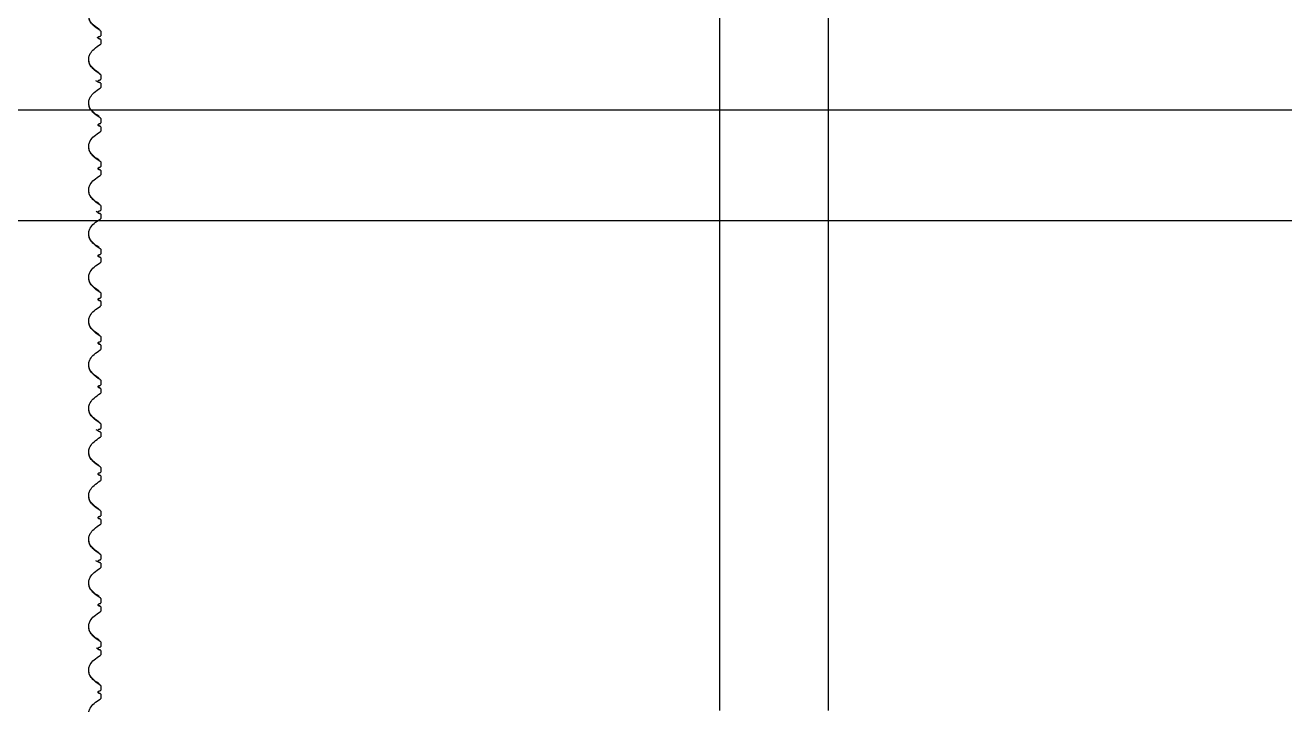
# Model space of a CAD drawing. Header units: millimetres. Extents: x 15 to 1184, y 5 to 1288.
# Drawn here: x 373 to 449.9, y 1185.3 to 1226.8 of the extents above; entities that cross this region are included whole.
import ezdxf

# ---------------------------------------------------------------- set-up
doc = ezdxf.new("R2010")
doc.units = ezdxf.units.MM

msp = doc.modelspace()

# ---------------------------------------------------------------- linework, layer by layer
at = {"color": 7, "linetype": 'Continuous', "lineweight": 25}
for p, q in [((415.375, 1264.097), (415.375, 1184.943)), ((422.042, 1184.943), (422.042, 1264.097)), ((377.588, 1226.469), (377.559, 1226.491)), ((377.588, 1226.469), (377.588, 1226.187)), ((377.358, 1226.106), (377.487, 1226.011)), ((377.414, 1226.058), (377.512, 1225.986)), ((377.511, 1226.146), (377.519, 1226.146)), ((377.52, 1225.986), (377.512, 1225.986)), ((377.588, 1225.947), (377.553, 1225.973)), ((377.588, 1225.947), (377.588, 1225.678)), ((377.26, 1223.445), (377.52, 1223.32)), ((377.398, 1223.374), (377.512, 1223.32)), ((377.511, 1223.479), (377.519, 1223.479)), ((377.52, 1223.32), (377.512, 1223.32)), ((377.588, 1223.281), (377.535, 1223.306)), ((377.588, 1223.802), (377.542, 1223.825)), ((377.588, 1223.802), (377.588, 1223.521)), ((377.588, 1223.281), (377.588, 1223.012)), ((377.588, 1221.136), (377.556, 1221.158)), ((377.588, 1221.136), (377.588, 1220.854)), ((377.537, 1220.65), (377.44, 1220.715)), ((377.588, 1220.614), (377.588, 1220.345)), ((377.534, 1218.015), (377.434, 1218.049)), ((377.467, 1218.054), (377.5, 1218.011)), ((377.588, 1217.947), (377.568, 1217.972)), ((377.588, 1218.469), (377.572, 1218.491)), ((377.588, 1218.469), (377.588, 1218.187)), ((377.588, 1217.947), (377.588, 1217.678)), ((377.588, 1215.802), (377.555, 1215.825)), ((377.588, 1215.802), (377.588, 1215.521)), ((377.312, 1215.455), (377.483, 1215.344)), ((377.41, 1215.386), (377.512, 1215.32)), ((377.588, 1215.281), (377.549, 1215.306)), ((377.588, 1215.281), (377.588, 1215.012)), ((377.405, 1212.753), (377.492, 1212.677)), ((377.588, 1212.614), (377.559, 1212.639)), ((377.588, 1213.136), (377.563, 1213.158)), ((377.588, 1213.136), (377.588, 1212.854)), ((377.588, 1212.614), (377.588, 1212.345)), ((377.588, 1210.469), (377.588, 1210.187)), ((377.424, 1210.055), (377.516, 1210.004)), ((377.588, 1209.947), (377.588, 1209.678)), ((377.588, 1207.802), (377.568, 1207.824)), ((377.588, 1207.802), (377.588, 1207.521)), ((377.44, 1207.403), (377.496, 1207.344)), ((377.454, 1207.38), (377.512, 1207.32)), ((377.507, 1207.364), (377.465, 1207.377)), ((377.588, 1207.281), (377.564, 1207.306)), ((377.588, 1207.281), (377.588, 1207.012)), ((377.469, 1204.719), (377.501, 1204.677)), ((377.511, 1204.813), (377.519, 1204.813)), ((377.588, 1205.136), (377.572, 1205.158)), ((377.588, 1205.136), (377.588, 1204.854)), ((377.536, 1204.68), (377.432, 1204.711)), ((377.52, 1204.653), (377.512, 1204.653)), ((377.588, 1204.614), (377.569, 1204.639)), ((377.588, 1204.614), (377.588, 1204.345)), ((377.588, 1202.469), (377.55, 1202.491)), ((377.588, 1202.469), (377.588, 1202.187)), ((377.278, 1202.129), (377.479, 1202.01)), ((377.511, 1202.146), (377.519, 1202.146)), ((377.588, 1201.947), (377.545, 1201.973)), ((377.588, 1201.947), (377.588, 1201.678)), ((377.406, 1199.419), (377.492, 1199.344)), ((377.588, 1199.802), (377.563, 1199.825)), ((377.588, 1199.802), (377.588, 1199.521)), ((377.588, 1199.281), (377.559, 1199.306)), ((377.588, 1199.281), (377.588, 1199.012)), ((377.588, 1197.136), (377.564, 1197.158)), ((377.588, 1197.136), (377.588, 1196.854)), ((377.407, 1196.752), (377.492, 1196.677)), ((377.588, 1196.614), (377.559, 1196.639)), ((377.588, 1196.614), (377.588, 1196.345)), ((377.269, 1194.12), (377.52, 1193.987)), ((377.588, 1193.947), (377.54, 1193.973)), ((377.588, 1194.469), (377.546, 1194.491)), ((377.588, 1194.469), (377.588, 1194.187)), ((377.588, 1193.947), (377.588, 1193.678)), ((377.588, 1191.802), (377.572, 1191.824)), ((377.588, 1191.802), (377.588, 1191.521)), ((377.538, 1191.345), (377.435, 1191.381)), ((377.477, 1191.376), (377.501, 1191.344)), ((377.588, 1191.281), (377.569, 1191.306)), ((377.588, 1191.281), (377.588, 1191.012)), ((377.32, 1188.786), (377.484, 1188.677)), ((377.411, 1188.72), (377.512, 1188.653)), ((377.588, 1188.614), (377.55, 1188.639)), ((377.588, 1189.136), (377.555, 1189.158)), ((377.588, 1189.136), (377.588, 1188.854)), ((377.588, 1188.614), (377.588, 1188.345)), ((377.588, 1186.469), (377.539, 1186.492)), ((377.588, 1186.469), (377.588, 1186.187)), ((377.407, 1186.085), (377.492, 1186.011)), ((377.473, 1186.046), (377.428, 1186.06)), ((377.511, 1186.146), (377.519, 1186.146)), ((377.52, 1185.986), (377.512, 1185.986)), ((377.588, 1185.947), (377.559, 1185.972)), ((377.588, 1185.947), (377.588, 1185.678))]:
    msp.add_line(p, q, dxfattribs=at)
at = {"color": 8, "linetype": 'Continuous', "lineweight": 25}
for p, q in [((377.529, 1226.522), (377.558, 1226.501)), ((377.487, 1226.011), (377.52, 1225.986)), ((377.513, 1223.856), (377.558, 1223.834)), ((377.527, 1221.189), (377.558, 1221.167)), ((377.5, 1218.011), (377.52, 1217.987)), ((377.542, 1218.522), (377.558, 1218.501)), ((377.525, 1215.856), (377.558, 1215.834)), ((377.483, 1215.344), (377.52, 1215.32)), ((377.533, 1213.189), (377.558, 1213.167)), ((377.492, 1212.677), (377.52, 1212.653)), ((377.516, 1210.004), (377.52, 1209.987)), ((377.538, 1207.856), (377.558, 1207.834)), ((377.496, 1207.344), (377.52, 1207.32)), ((377.542, 1205.189), (377.558, 1205.167)), ((377.501, 1204.677), (377.52, 1204.653)), ((377.521, 1202.522), (377.558, 1202.501)), ((377.479, 1202.01), (377.52, 1201.987)), ((377.492, 1199.344), (377.52, 1199.32)), ((377.533, 1199.856), (377.558, 1199.834)), ((377.534, 1197.189), (377.558, 1197.167)), ((377.492, 1196.677), (377.52, 1196.653)), ((377.517, 1194.522), (377.558, 1194.501)), ((377.542, 1191.856), (377.558, 1191.834)), ((377.501, 1191.344), (377.52, 1191.32)), ((377.484, 1188.677), (377.52, 1188.653)), ((377.526, 1189.189), (377.558, 1189.167)), ((377.511, 1186.522), (377.558, 1186.501)), ((377.492, 1186.011), (377.52, 1185.986))]:
    msp.add_line(p, q, dxfattribs=at)
at = {"color": 7, "linetype": 'Continuous'}
for p, q in [((260.375, 1221.66), (489.709, 1221.66)), ((489.709, 1214.871), (260.375, 1214.871))]:
    msp.add_line(p, q, dxfattribs=at)
at = {"color": 7, "linetype": 'Continuous', "lineweight": 25}
for points, knots in [([(377.558, 1226.501), (377.395, 1226.606), (377.153, 1226.763), (376.931, 1227.062), (376.844, 1227.309), (376.854, 1227.55), (376.96, 1227.807), (377.191, 1228.079), (377.426, 1228.229), (377.558, 1228.313)], [0, 0, 0, 0, 0.2398073, 0.3587408, 0.4599357, 0.5616947, 0.6528108, 0.8046977, 1, 1, 1, 1]), ([(377.495, 1226.573), (377.326, 1226.687), (377.085, 1226.848), (376.882, 1227.166), (376.862, 1227.326), (376.853, 1227.402)], [0, 0, 0, 0, 0.555601, 0.789472, 1, 1, 1, 1]), ([(377.588, 1226.469), (377.584, 1226.475), (377.576, 1226.488), (377.564, 1226.496), (377.558, 1226.501)], [0, 0, 0, 0, 0.480428, 1, 1, 1, 1]), ([(377.558, 1223.834), (377.395, 1223.939), (377.153, 1224.097), (376.931, 1224.396), (376.844, 1224.642), (376.854, 1224.883), (376.96, 1225.141), (377.191, 1225.413), (377.426, 1225.562), (377.558, 1225.647)], [0, 0, 0, 0, 0.239818, 0.358739, 0.459934, 0.561693, 0.65281, 0.804697, 1, 1, 1, 1]), ([(377.512, 1225.986), (377.503, 1225.987), (377.485, 1225.989), (377.461, 1226.003), (377.443, 1226.023), (377.433, 1226.048), (377.431, 1226.075), (377.438, 1226.101), (377.454, 1226.124), (377.476, 1226.14), (377.497, 1226.146), (377.508, 1226.146), (377.511, 1226.146)], [0, 0, 0, 0, 0.106512, 0.213004, 0.319805, 0.427201, 0.535201, 0.643708, 0.751926, 0.859567, 0.966608, 1, 1, 1, 1]), ([(377.519, 1226.146), (377.528, 1226.147), (377.546, 1226.149), (377.569, 1226.163), (377.582, 1226.177), (377.587, 1226.186), (377.588, 1226.187)], [0, 0, 0, 0, 0.31571, 0.631208, 0.94784, 1, 1, 1, 1]), ([(377.588, 1225.947), (377.583, 1225.955), (377.572, 1225.969), (377.548, 1225.984), (377.529, 1225.985), (377.52, 1225.986)], [0, 0, 0, 0, 0.325085, 0.650164, 1, 1, 1, 1]), ([(377.558, 1225.647), (377.564, 1225.651), (377.576, 1225.659), (377.584, 1225.672), (377.588, 1225.678)], [0, 0, 0, 0, 0.479832, 1, 1, 1, 1]), ([(377.496, 1223.906), (377.299, 1224.041), (377.027, 1224.227), (376.854, 1224.574), (376.862, 1224.706), (376.864, 1224.751)], [0, 0, 0, 0, 0.636971, 0.879398, 1, 1, 1, 1]), ([(377.512, 1223.32), (377.503, 1223.321), (377.485, 1223.322), (377.461, 1223.336), (377.443, 1223.356), (377.433, 1223.381), (377.431, 1223.408), (377.438, 1223.435), (377.454, 1223.457), (377.476, 1223.473), (377.497, 1223.479), (377.508, 1223.479), (377.511, 1223.479)], [0, 0, 0, 0, 0.106506, 0.212992, 0.319788, 0.427178, 0.535332, 0.643679, 0.751891, 0.859618, 0.96661, 1, 1, 1, 1]), ([(377.519, 1223.479), (377.528, 1223.48), (377.546, 1223.482), (377.569, 1223.496), (377.582, 1223.51), (377.587, 1223.519), (377.588, 1223.521)], [0, 0, 0, 0, 0.315582, 0.630951, 0.947454, 1, 1, 1, 1]), ([(377.588, 1223.281), (377.583, 1223.288), (377.572, 1223.302), (377.548, 1223.317), (377.529, 1223.319), (377.52, 1223.32)], [0, 0, 0, 0, 0.325085, 0.650164, 1, 1, 1, 1]), ([(377.588, 1223.802), (377.584, 1223.808), (377.576, 1223.821), (377.564, 1223.83), (377.558, 1223.834)], [0, 0, 0, 0, 0.480428, 1, 1, 1, 1]), ([(377.558, 1221.167), (377.395, 1221.273), (377.153, 1221.43), (376.931, 1221.729), (376.844, 1221.976), (376.854, 1222.216), (376.96, 1222.474), (377.191, 1222.746), (377.426, 1222.896), (377.558, 1222.98)], [0, 0, 0, 0, 0.239818, 0.358738, 0.459933, 0.561709, 0.65281, 0.804697, 1, 1, 1, 1]), ([(377.558, 1222.98), (377.564, 1222.984), (377.576, 1222.992), (377.584, 1223.005), (377.588, 1223.012)], [0, 0, 0, 0, 0.479832, 1, 1, 1, 1]), ([(377.496, 1221.239), (377.299, 1221.374), (377.027, 1221.561), (376.854, 1221.907), (376.862, 1222.04), (376.864, 1222.084)], [0, 0, 0, 0, 0.636964, 0.879396, 1, 1, 1, 1]), ([(377.588, 1221.136), (377.584, 1221.142), (377.576, 1221.154), (377.564, 1221.163), (377.558, 1221.167)], [0, 0, 0, 0, 0.480428, 1, 1, 1, 1]), ([(377.558, 1218.501), (377.395, 1218.606), (377.153, 1218.763), (376.931, 1219.062), (376.844, 1219.309), (376.854, 1219.55), (376.96, 1219.807), (377.191, 1220.079), (377.426, 1220.229), (377.558, 1220.313)], [0, 0, 0, 0, 0.239817, 0.358737, 0.459948, 0.561707, 0.652808, 0.804707, 1, 1, 1, 1]), ([(377.512, 1220.653), (377.503, 1220.654), (377.485, 1220.656), (377.461, 1220.669), (377.443, 1220.689), (377.433, 1220.714), (377.431, 1220.742), (377.438, 1220.768), (377.454, 1220.791), (377.476, 1220.806), (377.497, 1220.812), (377.508, 1220.813), (377.511, 1220.813)], [0, 0, 0, 0, 0.106506, 0.212992, 0.319788, 0.427178, 0.535332, 0.643679, 0.751891, 0.859618, 0.96661, 1, 1, 1, 1]), ([(377.511, 1220.813), (377.512, 1220.813), (377.513, 1220.813), (377.516, 1220.813), (377.518, 1220.813), (377.519, 1220.813)], [0, 0, 0, 0, 0.2708, 0.5416, 1, 1, 1, 1]), ([(377.52, 1220.653), (377.519, 1220.653), (377.517, 1220.653), (377.515, 1220.653), (377.513, 1220.653), (377.512, 1220.653)], [0, 0, 0, 0, 0.270841, 0.541636, 1, 1, 1, 1]), ([(377.519, 1220.813), (377.528, 1220.814), (377.546, 1220.815), (377.569, 1220.829), (377.582, 1220.844), (377.587, 1220.853), (377.588, 1220.854)], [0, 0, 0, 0, 0.315565, 0.631229, 0.947443, 1, 1, 1, 1]), ([(377.588, 1220.614), (377.583, 1220.621), (377.572, 1220.636), (377.548, 1220.65), (377.529, 1220.652), (377.52, 1220.653)], [0, 0, 0, 0, 0.325005, 0.65025, 1, 1, 1, 1]), ([(377.558, 1220.313), (377.564, 1220.317), (377.576, 1220.326), (377.584, 1220.338), (377.588, 1220.345)], [0, 0, 0, 0, 0.479832, 1, 1, 1, 1]), ([(377.496, 1218.573), (377.299, 1218.708), (377.027, 1218.894), (376.854, 1219.24), (376.862, 1219.373), (376.864, 1219.417)], [0, 0, 0, 0, 0.636964, 0.879396, 1, 1, 1, 1]), ([(377.512, 1217.986), (377.503, 1217.987), (377.485, 1217.989), (377.461, 1218.003), (377.443, 1218.023), (377.433, 1218.048), (377.431, 1218.075), (377.438, 1218.101), (377.454, 1218.124), (377.476, 1218.14), (377.497, 1218.146), (377.508, 1218.146), (377.511, 1218.146)], [0, 0, 0, 0, 0.106507, 0.212995, 0.319792, 0.42733, 0.535326, 0.643675, 0.751888, 0.859617, 0.96661, 1, 1, 1, 1]), ([(377.511, 1218.146), (377.512, 1218.146), (377.513, 1218.146), (377.516, 1218.146), (377.518, 1218.146), (377.519, 1218.146)], [0, 0, 0, 0, 0.2708, 0.5416, 1, 1, 1, 1]), ([(377.52, 1217.987), (377.519, 1217.987), (377.517, 1217.987), (377.515, 1217.986), (377.513, 1217.986), (377.512, 1217.986)], [0, 0, 0, 0, 0.270795, 0.541636, 1, 1, 1, 1]), ([(377.519, 1218.146), (377.528, 1218.147), (377.546, 1218.149), (377.569, 1218.163), (377.582, 1218.177), (377.587, 1218.186), (377.588, 1218.187)], [0, 0, 0, 0, 0.315582, 0.631263, 0.947848, 1, 1, 1, 1]), ([(377.588, 1217.947), (377.583, 1217.955), (377.572, 1217.969), (377.548, 1217.984), (377.529, 1217.986), (377.52, 1217.987)], [0, 0, 0, 0, 0.324756, 0.650121, 1, 1, 1, 1]), ([(377.588, 1218.469), (377.584, 1218.475), (377.576, 1218.488), (377.564, 1218.496), (377.558, 1218.501)], [0, 0, 0, 0, 0.480428, 1, 1, 1, 1]), ([(377.558, 1215.834), (377.395, 1215.939), (377.153, 1216.097), (376.931, 1216.396), (376.844, 1216.642), (376.854, 1216.883), (376.96, 1217.141), (377.191, 1217.413), (377.426, 1217.562), (377.558, 1217.647)], [0, 0, 0, 0, 0.239817, 0.358737, 0.459948, 0.561707, 0.652808, 0.804707, 1, 1, 1, 1]), ([(377.558, 1217.647), (377.564, 1217.651), (377.576, 1217.659), (377.584, 1217.672), (377.588, 1217.678)], [0, 0, 0, 0, 0.480463, 1, 1, 1, 1]), ([(377.496, 1215.906), (377.299, 1216.041), (377.027, 1216.227), (376.854, 1216.574), (376.862, 1216.706), (376.864, 1216.751)], [0, 0, 0, 0, 0.636964, 0.879396, 1, 1, 1, 1]), ([(377.519, 1215.479), (377.528, 1215.48), (377.546, 1215.482), (377.569, 1215.496), (377.582, 1215.51), (377.587, 1215.519), (377.588, 1215.521)], [0, 0, 0, 0, 0.315582, 0.631263, 0.947848, 1, 1, 1, 1]), ([(377.588, 1215.802), (377.584, 1215.808), (377.576, 1215.821), (377.564, 1215.83), (377.558, 1215.834)], [0, 0, 0, 0, 0.48005, 1, 1, 1, 1]), ([(377.558, 1213.167), (377.395, 1213.273), (377.153, 1213.43), (376.931, 1213.729), (376.844, 1213.976), (376.854, 1214.216), (376.96, 1214.474), (377.191, 1214.746), (377.426, 1214.896), (377.558, 1214.98)], [0, 0, 0, 0, 0.239817, 0.358737, 0.459948, 0.561707, 0.652808, 0.804707, 1, 1, 1, 1]), ([(377.512, 1215.32), (377.503, 1215.321), (377.485, 1215.322), (377.461, 1215.336), (377.443, 1215.356), (377.433, 1215.381), (377.431, 1215.408), (377.438, 1215.435), (377.454, 1215.457), (377.476, 1215.473), (377.497, 1215.479), (377.508, 1215.479), (377.511, 1215.479)], [0, 0, 0, 0, 0.106539, 0.212955, 0.319757, 0.427301, 0.535303, 0.643657, 0.751875, 0.85961, 0.966608, 1, 1, 1, 1]), ([(377.511, 1215.479), (377.512, 1215.479), (377.513, 1215.479), (377.516, 1215.479), (377.518, 1215.479), (377.519, 1215.479)], [0, 0, 0, 0, 0.2708, 0.5416, 1, 1, 1, 1]), ([(377.52, 1215.32), (377.519, 1215.32), (377.517, 1215.32), (377.515, 1215.32), (377.513, 1215.32), (377.512, 1215.32)], [0, 0, 0, 0, 0.270795, 0.541636, 1, 1, 1, 1]), ([(377.588, 1215.281), (377.583, 1215.288), (377.572, 1215.302), (377.548, 1215.317), (377.529, 1215.319), (377.52, 1215.32)], [0, 0, 0, 0, 0.325085, 0.650164, 1, 1, 1, 1]), ([(377.558, 1214.98), (377.564, 1214.984), (377.576, 1214.992), (377.584, 1215.005), (377.588, 1215.012)], [0, 0, 0, 0, 0.480116, 1, 1, 1, 1]), ([(377.496, 1213.239), (377.299, 1213.374), (377.027, 1213.561), (376.854, 1213.907), (376.862, 1214.04), (376.864, 1214.084)], [0, 0, 0, 0, 0.636964, 0.879396, 1, 1, 1, 1]), ([(377.512, 1212.653), (377.503, 1212.654), (377.485, 1212.656), (377.461, 1212.669), (377.443, 1212.689), (377.433, 1212.714), (377.431, 1212.742), (377.438, 1212.768), (377.454, 1212.79), (377.476, 1212.806), (377.497, 1212.812), (377.508, 1212.813), (377.511, 1212.813)], [0, 0, 0, 0, 0.106546, 0.213047, 0.319857, 0.427261, 0.53527, 0.643631, 0.751858, 0.8596, 0.966606, 1, 1, 1, 1]), ([(377.483, 1212.704), (377.481, 1212.707), (377.477, 1212.714), (377.451, 1212.721), (377.438, 1212.724)], [0, 0, 0, 0, 0.519337, 1, 1, 1, 1]), ([(377.511, 1212.813), (377.512, 1212.813), (377.513, 1212.813), (377.516, 1212.813), (377.518, 1212.813), (377.519, 1212.813)], [0, 0, 0, 0, 0.270795, 0.541636, 1, 1, 1, 1]), ([(377.52, 1212.653), (377.519, 1212.653), (377.517, 1212.653), (377.515, 1212.653), (377.513, 1212.653), (377.512, 1212.653)], [0, 0, 0, 0, 0.2708, 0.5416, 1, 1, 1, 1]), ([(377.519, 1212.813), (377.528, 1212.814), (377.546, 1212.815), (377.569, 1212.829), (377.582, 1212.844), (377.587, 1212.853), (377.588, 1212.854)], [0, 0, 0, 0, 0.315582, 0.631263, 0.947848, 1, 1, 1, 1]), ([(377.588, 1212.614), (377.583, 1212.621), (377.572, 1212.636), (377.548, 1212.65), (377.529, 1212.652), (377.52, 1212.653)], [0, 0, 0, 0, 0.325085, 0.650164, 1, 1, 1, 1]), ([(377.588, 1213.136), (377.584, 1213.142), (377.576, 1213.154), (377.564, 1213.163), (377.558, 1213.167)], [0, 0, 0, 0, 0.48005, 1, 1, 1, 1]), ([(377.558, 1210.501), (377.395, 1210.606), (377.153, 1210.763), (376.931, 1211.062), (376.844, 1211.309), (376.854, 1211.55), (376.96, 1211.807), (377.191, 1212.079), (377.426, 1212.229), (377.558, 1212.313)], [0, 0, 0, 0, 0.239817, 0.358737, 0.459948, 0.561707, 0.652808, 0.804707, 1, 1, 1, 1]), ([(377.558, 1212.313), (377.564, 1212.317), (377.576, 1212.326), (377.584, 1212.338), (377.588, 1212.345)], [0, 0, 0, 0, 0.480116, 1, 1, 1, 1]), ([(377.496, 1210.573), (377.299, 1210.708), (377.027, 1210.894), (376.854, 1211.24), (376.862, 1211.373), (376.864, 1211.417)], [0, 0, 0, 0, 0.636964, 0.879396, 1, 1, 1, 1]), ([(377.512, 1209.986), (377.503, 1209.987), (377.485, 1209.989), (377.461, 1210.003), (377.443, 1210.023), (377.433, 1210.048), (377.431, 1210.075), (377.438, 1210.101), (377.454, 1210.124), (377.476, 1210.14), (377.497, 1210.146), (377.508, 1210.146), (377.511, 1210.146)], [0, 0, 0, 0, 0.106539, 0.213031, 0.319833, 0.427229, 0.535231, 0.643584, 0.751933, 0.859575, 0.966617, 1, 1, 1, 1]), ([(377.498, 1210.547), (377.524, 1210.535), (377.559, 1210.52), (377.558, 1210.504), (377.558, 1210.501)], [0, 0, 0, 0, 0.7453531, 1, 1, 1, 1]), ([(377.511, 1210.146), (377.512, 1210.146), (377.513, 1210.146), (377.516, 1210.146), (377.518, 1210.146), (377.519, 1210.146)], [0, 0, 0, 0, 0.270841, 0.541636, 1, 1, 1, 1]), ([(377.519, 1210.146), (377.528, 1210.147), (377.546, 1210.149), (377.569, 1210.163), (377.582, 1210.177), (377.587, 1210.186), (377.588, 1210.187)], [0, 0, 0, 0, 0.31571, 0.631208, 0.94784, 1, 1, 1, 1]), ([(377.588, 1210.469), (377.584, 1210.475), (377.576, 1210.488), (377.564, 1210.496), (377.558, 1210.501)], [0, 0, 0, 0, 0.48005, 1, 1, 1, 1]), ([(377.588, 1210.469), (377.589, 1210.473), (377.592, 1210.48), (377.578, 1210.486), (377.572, 1210.489)], [0, 0, 0, 0, 0.5871786, 1, 1, 1, 1]), ([(377.558, 1207.834), (377.395, 1207.939), (377.153, 1208.097), (376.931, 1208.396), (376.844, 1208.642), (376.854, 1208.883), (376.96, 1209.14), (377.191, 1209.413), (377.426, 1209.562), (377.558, 1209.647)], [0, 0, 0, 0, 0.239818, 0.358752, 0.459947, 0.561706, 0.652807, 0.804707, 1, 1, 1, 1]), ([(377.419, 1210.053), (377.459, 1210.037), (377.512, 1210.014), (377.512, 1209.992), (377.512, 1209.986)], [0, 0, 0, 0, 0.735573, 1, 1, 1, 1]), ([(377.588, 1209.947), (377.588, 1209.953), (377.585, 1209.988), (377.496, 1210.024), (377.421, 1210.053)], [0, 0, 0, 0, 0.16739, 1, 1, 1, 1]), ([(377.52, 1209.987), (377.519, 1209.987), (377.517, 1209.987), (377.515, 1209.987), (377.513, 1209.986), (377.512, 1209.986)], [0, 0, 0, 0, 0.2708, 0.5416, 1, 1, 1, 1]), ([(377.588, 1209.947), (377.583, 1209.955), (377.572, 1209.969), (377.548, 1209.984), (377.529, 1209.985), (377.52, 1209.987)], [0, 0, 0, 0, 0.325085, 0.650164, 1, 1, 1, 1]), ([(377.558, 1209.647), (377.564, 1209.651), (377.576, 1209.659), (377.584, 1209.672), (377.588, 1209.678)], [0, 0, 0, 0, 0.480116, 1, 1, 1, 1]), ([(377.496, 1207.906), (377.299, 1208.041), (377.027, 1208.227), (376.854, 1208.574), (376.862, 1208.706), (376.864, 1208.751)], [0, 0, 0, 0, 0.636948, 0.879373, 1, 1, 1, 1]), ([(377.588, 1207.802), (377.584, 1207.808), (377.576, 1207.821), (377.564, 1207.83), (377.558, 1207.834)], [0, 0, 0, 0, 0.480695, 1, 1, 1, 1]), ([(377.512, 1207.32), (377.503, 1207.321), (377.485, 1207.322), (377.461, 1207.336), (377.443, 1207.356), (377.433, 1207.381), (377.431, 1207.408), (377.438, 1207.435), (377.454, 1207.457), (377.476, 1207.473), (377.497, 1207.479), (377.508, 1207.479), (377.511, 1207.479)], [0, 0, 0, 0, 0.106539, 0.213031, 0.319833, 0.427229, 0.535231, 0.643584, 0.751933, 0.859575, 0.966617, 1, 1, 1, 1]), ([(377.511, 1207.479), (377.512, 1207.479), (377.513, 1207.479), (377.516, 1207.479), (377.518, 1207.479), (377.519, 1207.479)], [0, 0, 0, 0, 0.270841, 0.541636, 1, 1, 1, 1]), ([(377.52, 1207.32), (377.519, 1207.32), (377.517, 1207.32), (377.515, 1207.32), (377.513, 1207.32), (377.512, 1207.32)], [0, 0, 0, 0, 0.2708, 0.5416, 1, 1, 1, 1]), ([(377.519, 1207.479), (377.528, 1207.48), (377.546, 1207.482), (377.569, 1207.496), (377.582, 1207.51), (377.587, 1207.519), (377.588, 1207.521)], [0, 0, 0, 0, 0.31571, 0.631208, 0.94784, 1, 1, 1, 1]), ([(377.588, 1207.281), (377.583, 1207.288), (377.572, 1207.302), (377.548, 1207.317), (377.529, 1207.319), (377.52, 1207.32)], [0, 0, 0, 0, 0.325085, 0.650164, 1, 1, 1, 1]), ([(377.558, 1205.167), (377.395, 1205.273), (377.153, 1205.43), (376.931, 1205.729), (376.844, 1205.976), (376.854, 1206.216), (376.96, 1206.474), (377.191, 1206.746), (377.426, 1206.896), (377.558, 1206.98)], [0, 0, 0, 0, 0.2398073, 0.3587408, 0.4599357, 0.5616947, 0.6528108, 0.8046977, 1, 1, 1, 1]), ([(377.558, 1206.98), (377.564, 1206.984), (377.576, 1206.992), (377.584, 1207.005), (377.588, 1207.012)], [0, 0, 0, 0, 0.479832, 1, 1, 1, 1]), ([(377.496, 1205.239), (377.299, 1205.374), (377.027, 1205.56), (376.854, 1205.907), (376.862, 1206.04), (376.864, 1206.084)], [0, 0, 0, 0, 0.636949, 0.879399, 1, 1, 1, 1]), ([(377.512, 1204.653), (377.503, 1204.654), (377.485, 1204.656), (377.461, 1204.669), (377.443, 1204.689), (377.433, 1204.714), (377.431, 1204.742), (377.438, 1204.768), (377.454, 1204.791), (377.476, 1204.806), (377.497, 1204.812), (377.508, 1204.813), (377.511, 1204.813)], [0, 0, 0, 0, 0.106506, 0.212992, 0.319788, 0.427178, 0.535332, 0.643679, 0.751891, 0.859618, 0.96661, 1, 1, 1, 1]), ([(377.519, 1204.813), (377.528, 1204.814), (377.546, 1204.816), (377.569, 1204.829), (377.582, 1204.844), (377.587, 1204.853), (377.588, 1204.854)], [0, 0, 0, 0, 0.315582, 0.630951, 0.947454, 1, 1, 1, 1]), ([(377.588, 1205.136), (377.584, 1205.142), (377.576, 1205.154), (377.564, 1205.163), (377.558, 1205.167)], [0, 0, 0, 0, 0.480428, 1, 1, 1, 1]), ([(377.558, 1202.501), (377.395, 1202.606), (377.153, 1202.763), (376.931, 1203.062), (376.844, 1203.309), (376.854, 1203.55), (376.96, 1203.807), (377.191, 1204.079), (377.426, 1204.229), (377.558, 1204.313)], [0, 0, 0, 0, 0.239818, 0.358739, 0.459934, 0.561693, 0.65281, 0.804697, 1, 1, 1, 1]), ([(377.588, 1204.614), (377.583, 1204.621), (377.572, 1204.636), (377.548, 1204.65), (377.529, 1204.652), (377.52, 1204.653)], [0, 0, 0, 0, 0.325085, 0.650164, 1, 1, 1, 1]), ([(377.558, 1204.313), (377.564, 1204.317), (377.576, 1204.326), (377.584, 1204.338), (377.588, 1204.345)], [0, 0, 0, 0, 0.479832, 1, 1, 1, 1]), ([(377.496, 1202.573), (377.299, 1202.708), (377.027, 1202.894), (376.854, 1203.24), (376.862, 1203.373), (376.864, 1203.417)], [0, 0, 0, 0, 0.636971, 0.879398, 1, 1, 1, 1]), ([(377.588, 1202.469), (377.584, 1202.475), (377.576, 1202.488), (377.564, 1202.496), (377.558, 1202.501)], [0, 0, 0, 0, 0.480428, 1, 1, 1, 1]), ([(377.558, 1199.834), (377.395, 1199.939), (377.153, 1200.097), (376.931, 1200.396), (376.844, 1200.642), (376.854, 1200.883), (376.96, 1201.141), (377.191, 1201.413), (377.426, 1201.562), (377.558, 1201.647)], [0, 0, 0, 0, 0.239818, 0.358738, 0.459949, 0.561709, 0.65281, 0.804697, 1, 1, 1, 1]), ([(377.512, 1201.986), (377.503, 1201.987), (377.485, 1201.989), (377.461, 1202.003), (377.443, 1202.023), (377.433, 1202.048), (377.431, 1202.075), (377.438, 1202.101), (377.454, 1202.124), (377.476, 1202.14), (377.497, 1202.146), (377.508, 1202.146), (377.511, 1202.146)], [0, 0, 0, 0, 0.106506, 0.212992, 0.319788, 0.427178, 0.535332, 0.643679, 0.751891, 0.859618, 0.96661, 1, 1, 1, 1]), ([(377.52, 1201.987), (377.519, 1201.987), (377.517, 1201.986), (377.515, 1201.986), (377.513, 1201.986), (377.512, 1201.986)], [0, 0, 0, 0, 0.270841, 0.541636, 1, 1, 1, 1]), ([(377.519, 1202.146), (377.528, 1202.147), (377.546, 1202.149), (377.569, 1202.163), (377.582, 1202.177), (377.587, 1202.186), (377.588, 1202.187)], [0, 0, 0, 0, 0.31562, 0.631259, 0.947447, 1, 1, 1, 1]), ([(377.588, 1201.947), (377.583, 1201.955), (377.572, 1201.969), (377.548, 1201.984), (377.529, 1201.985), (377.52, 1201.987)], [0, 0, 0, 0, 0.325057, 0.650108, 1, 1, 1, 1]), ([(377.558, 1201.647), (377.564, 1201.651), (377.576, 1201.659), (377.584, 1201.672), (377.588, 1201.678)], [0, 0, 0, 0, 0.479832, 1, 1, 1, 1]), ([(377.496, 1199.906), (377.299, 1200.041), (377.027, 1200.227), (376.854, 1200.574), (376.862, 1200.706), (376.864, 1200.751)], [0, 0, 0, 0, 0.636964, 0.879396, 1, 1, 1, 1]), ([(377.512, 1199.32), (377.503, 1199.321), (377.485, 1199.322), (377.461, 1199.336), (377.443, 1199.356), (377.433, 1199.381), (377.431, 1199.408), (377.438, 1199.435), (377.454, 1199.457), (377.476, 1199.473), (377.497, 1199.479), (377.508, 1199.479), (377.511, 1199.479)], [0, 0, 0, 0, 0.106506, 0.212992, 0.319788, 0.427178, 0.535332, 0.643679, 0.751891, 0.859618, 0.96661, 1, 1, 1, 1]), ([(377.511, 1199.479), (377.512, 1199.479), (377.513, 1199.479), (377.516, 1199.479), (377.518, 1199.479), (377.519, 1199.479)], [0, 0, 0, 0, 0.2708, 0.5416, 1, 1, 1, 1]), ([(377.519, 1199.479), (377.528, 1199.48), (377.546, 1199.482), (377.569, 1199.496), (377.582, 1199.51), (377.587, 1199.519), (377.588, 1199.521)], [0, 0, 0, 0, 0.315565, 0.631229, 0.947443, 1, 1, 1, 1]), ([(377.588, 1199.802), (377.584, 1199.808), (377.576, 1199.821), (377.564, 1199.83), (377.558, 1199.834)], [0, 0, 0, 0, 0.480428, 1, 1, 1, 1]), ([(377.558, 1197.167), (377.395, 1197.273), (377.153, 1197.43), (376.931, 1197.729), (376.844, 1197.976), (376.854, 1198.216), (376.96, 1198.474), (377.191, 1198.746), (377.426, 1198.896), (377.558, 1198.98)], [0, 0, 0, 0, 0.239817, 0.358737, 0.459948, 0.561707, 0.652808, 0.804707, 1, 1, 1, 1]), ([(377.52, 1199.32), (377.519, 1199.32), (377.517, 1199.32), (377.515, 1199.32), (377.513, 1199.32), (377.512, 1199.32)], [0, 0, 0, 0, 0.270841, 0.541636, 1, 1, 1, 1]), ([(377.588, 1199.281), (377.583, 1199.288), (377.572, 1199.302), (377.548, 1199.317), (377.529, 1199.319), (377.52, 1199.32)], [0, 0, 0, 0, 0.324756, 0.650121, 1, 1, 1, 1]), ([(377.558, 1198.98), (377.564, 1198.984), (377.576, 1198.992), (377.584, 1199.005), (377.588, 1199.012)], [0, 0, 0, 0, 0.480463, 1, 1, 1, 1]), ([(377.496, 1197.239), (377.299, 1197.374), (377.027, 1197.561), (376.854, 1197.907), (376.862, 1198.04), (376.864, 1198.084)], [0, 0, 0, 0, 0.636964, 0.879396, 1, 1, 1, 1]), ([(377.588, 1197.136), (377.584, 1197.142), (377.576, 1197.154), (377.564, 1197.163), (377.558, 1197.167)], [0, 0, 0, 0, 0.48005, 1, 1, 1, 1]), ([(377.558, 1194.501), (377.395, 1194.606), (377.153, 1194.763), (376.931, 1195.062), (376.844, 1195.309), (376.854, 1195.55), (376.96, 1195.807), (377.191, 1196.079), (377.426, 1196.229), (377.558, 1196.313)], [0, 0, 0, 0, 0.239817, 0.358737, 0.459948, 0.561707, 0.652808, 0.804707, 1, 1, 1, 1]), ([(377.512, 1196.653), (377.503, 1196.654), (377.485, 1196.656), (377.461, 1196.669), (377.443, 1196.689), (377.433, 1196.714), (377.431, 1196.742), (377.438, 1196.768), (377.454, 1196.791), (377.476, 1196.806), (377.497, 1196.812), (377.508, 1196.813), (377.511, 1196.813)], [0, 0, 0, 0, 0.106507, 0.212995, 0.319792, 0.42733, 0.535326, 0.643675, 0.751888, 0.859617, 0.96661, 1, 1, 1, 1]), ([(377.511, 1196.813), (377.512, 1196.813), (377.513, 1196.813), (377.516, 1196.813), (377.518, 1196.813), (377.519, 1196.813)], [0, 0, 0, 0, 0.2708, 0.5416, 1, 1, 1, 1]), ([(377.52, 1196.653), (377.519, 1196.653), (377.517, 1196.653), (377.515, 1196.653), (377.513, 1196.653), (377.512, 1196.653)], [0, 0, 0, 0, 0.270795, 0.541636, 1, 1, 1, 1]), ([(377.519, 1196.813), (377.528, 1196.814), (377.546, 1196.815), (377.569, 1196.829), (377.582, 1196.844), (377.587, 1196.853), (377.588, 1196.854)], [0, 0, 0, 0, 0.315582, 0.631263, 0.947848, 1, 1, 1, 1]), ([(377.588, 1196.614), (377.583, 1196.621), (377.572, 1196.636), (377.548, 1196.65), (377.529, 1196.652), (377.52, 1196.653)], [0, 0, 0, 0, 0.325085, 0.650164, 1, 1, 1, 1]), ([(377.558, 1196.313), (377.564, 1196.317), (377.576, 1196.326), (377.584, 1196.338), (377.588, 1196.345)], [0, 0, 0, 0, 0.480116, 1, 1, 1, 1]), ([(377.496, 1194.573), (377.299, 1194.708), (377.027, 1194.894), (376.854, 1195.24), (376.862, 1195.373), (376.864, 1195.417)], [0, 0, 0, 0, 0.636964, 0.879396, 1, 1, 1, 1]), ([(377.512, 1193.986), (377.503, 1193.987), (377.485, 1193.989), (377.461, 1194.003), (377.443, 1194.023), (377.433, 1194.048), (377.431, 1194.075), (377.438, 1194.101), (377.454, 1194.124), (377.476, 1194.14), (377.497, 1194.146), (377.508, 1194.146), (377.511, 1194.146)], [0, 0, 0, 0, 0.106543, 0.213041, 0.319729, 0.427277, 0.535283, 0.643642, 0.751865, 0.859604, 0.966607, 1, 1, 1, 1]), ([(377.511, 1194.146), (377.512, 1194.146), (377.513, 1194.146), (377.516, 1194.146), (377.518, 1194.146), (377.519, 1194.146)], [0, 0, 0, 0, 0.270795, 0.541636, 1, 1, 1, 1]), ([(377.52, 1193.987), (377.519, 1193.987), (377.517, 1193.987), (377.515, 1193.987), (377.513, 1193.986), (377.512, 1193.986)], [0, 0, 0, 0, 0.2708, 0.5416, 1, 1, 1, 1]), ([(377.519, 1194.146), (377.528, 1194.147), (377.546, 1194.149), (377.569, 1194.163), (377.582, 1194.177), (377.587, 1194.186), (377.588, 1194.187)], [0, 0, 0, 0, 0.315582, 0.631263, 0.947848, 1, 1, 1, 1]), ([(377.588, 1193.947), (377.583, 1193.955), (377.572, 1193.969), (377.548, 1193.984), (377.529, 1193.985), (377.52, 1193.987)], [0, 0, 0, 0, 0.325085, 0.650164, 1, 1, 1, 1]), ([(377.588, 1194.469), (377.584, 1194.475), (377.576, 1194.488), (377.564, 1194.496), (377.558, 1194.501)], [0, 0, 0, 0, 0.48005, 1, 1, 1, 1]), ([(377.558, 1191.834), (377.395, 1191.939), (377.153, 1192.097), (376.931, 1192.396), (376.844, 1192.642), (376.854, 1192.883), (376.96, 1193.141), (377.191, 1193.413), (377.426, 1193.562), (377.558, 1193.647)], [0, 0, 0, 0, 0.239817, 0.358737, 0.459948, 0.561707, 0.652808, 0.804707, 1, 1, 1, 1]), ([(377.558, 1193.647), (377.564, 1193.651), (377.576, 1193.659), (377.584, 1193.672), (377.588, 1193.678)], [0, 0, 0, 0, 0.480116, 1, 1, 1, 1]), ([(377.496, 1191.906), (377.299, 1192.041), (377.027, 1192.227), (376.854, 1192.574), (376.862, 1192.706), (376.864, 1192.751)], [0, 0, 0, 0, 0.636964, 0.879396, 1, 1, 1, 1]), ([(377.588, 1191.802), (377.584, 1191.808), (377.576, 1191.821), (377.564, 1191.83), (377.558, 1191.834)], [0, 0, 0, 0, 0.48005, 1, 1, 1, 1]), ([(377.558, 1189.167), (377.395, 1189.272), (377.153, 1189.43), (376.931, 1189.729), (376.844, 1189.976), (376.854, 1190.216), (376.96, 1190.474), (377.191, 1190.746), (377.426, 1190.896), (377.558, 1190.98)], [0, 0, 0, 0, 0.239818, 0.358752, 0.459947, 0.561706, 0.652807, 0.804707, 1, 1, 1, 1]), ([(377.512, 1191.32), (377.503, 1191.321), (377.485, 1191.322), (377.461, 1191.336), (377.443, 1191.356), (377.433, 1191.381), (377.431, 1191.408), (377.438, 1191.435), (377.454, 1191.457), (377.476, 1191.473), (377.497, 1191.479), (377.508, 1191.479), (377.511, 1191.479)], [0, 0, 0, 0, 0.1065426, 0.2130395, 0.3198452, 0.4272458, 0.5352511, 0.6436088, 0.7518315, 0.8595694, 0.9666158, 1, 1, 1, 1]), ([(377.511, 1191.479), (377.512, 1191.479), (377.513, 1191.479), (377.516, 1191.479), (377.518, 1191.479), (377.519, 1191.479)], [0, 0, 0, 0, 0.270841, 0.541636, 1, 1, 1, 1]), ([(377.52, 1191.32), (377.519, 1191.32), (377.517, 1191.32), (377.515, 1191.32), (377.513, 1191.32), (377.512, 1191.32)], [0, 0, 0, 0, 0.2708, 0.5416, 1, 1, 1, 1]), ([(377.519, 1191.479), (377.528, 1191.48), (377.546, 1191.482), (377.569, 1191.496), (377.582, 1191.51), (377.587, 1191.519), (377.588, 1191.521)], [0, 0, 0, 0, 0.31571, 0.631208, 0.94784, 1, 1, 1, 1]), ([(377.588, 1191.281), (377.583, 1191.288), (377.572, 1191.302), (377.548, 1191.317), (377.529, 1191.319), (377.52, 1191.32)], [0, 0, 0, 0, 0.325085, 0.650164, 1, 1, 1, 1]), ([(377.558, 1190.98), (377.564, 1190.984), (377.576, 1190.992), (377.584, 1191.005), (377.588, 1191.012)], [0, 0, 0, 0, 0.480116, 1, 1, 1, 1]), ([(377.496, 1189.239), (377.299, 1189.374), (377.027, 1189.561), (376.854, 1189.907), (376.862, 1190.04), (376.864, 1190.084)], [0, 0, 0, 0, 0.636964, 0.879396, 1, 1, 1, 1]), ([(377.512, 1188.653), (377.503, 1188.654), (377.485, 1188.656), (377.461, 1188.669), (377.443, 1188.689), (377.433, 1188.714), (377.431, 1188.742), (377.438, 1188.768), (377.454, 1188.791), (377.476, 1188.806), (377.497, 1188.812), (377.508, 1188.813), (377.511, 1188.813)], [0, 0, 0, 0, 0.106539, 0.213031, 0.319833, 0.427229, 0.535231, 0.643584, 0.751933, 0.859575, 0.966617, 1, 1, 1, 1]), ([(377.511, 1188.813), (377.512, 1188.813), (377.513, 1188.813), (377.516, 1188.813), (377.518, 1188.813), (377.519, 1188.813)], [0, 0, 0, 0, 0.270841, 0.541636, 1, 1, 1, 1]), ([(377.52, 1188.653), (377.519, 1188.653), (377.517, 1188.653), (377.515, 1188.653), (377.513, 1188.653), (377.512, 1188.653)], [0, 0, 0, 0, 0.2708, 0.5416, 1, 1, 1, 1]), ([(377.519, 1188.813), (377.528, 1188.814), (377.546, 1188.816), (377.569, 1188.829), (377.582, 1188.844), (377.587, 1188.853), (377.588, 1188.854)], [0, 0, 0, 0, 0.31571, 0.631208, 0.94784, 1, 1, 1, 1]), ([(377.588, 1188.614), (377.583, 1188.621), (377.572, 1188.636), (377.548, 1188.65), (377.529, 1188.652), (377.52, 1188.653)], [0, 0, 0, 0, 0.325085, 0.650164, 1, 1, 1, 1]), ([(377.588, 1189.136), (377.584, 1189.142), (377.576, 1189.154), (377.564, 1189.163), (377.558, 1189.167)], [0, 0, 0, 0, 0.480695, 1, 1, 1, 1]), ([(377.558, 1186.501), (377.395, 1186.606), (377.153, 1186.763), (376.931, 1187.062), (376.844, 1187.309), (376.854, 1187.55), (376.96, 1187.807), (377.191, 1188.079), (377.426, 1188.229), (377.558, 1188.313)], [0, 0, 0, 0, 0.2398073, 0.3587408, 0.4599357, 0.5616947, 0.6528108, 0.8046977, 1, 1, 1, 1]), ([(377.558, 1188.313), (377.564, 1188.317), (377.576, 1188.326), (377.584, 1188.338), (377.588, 1188.345)], [0, 0, 0, 0, 0.479832, 1, 1, 1, 1]), ([(377.496, 1186.573), (377.299, 1186.708), (377.027, 1186.894), (376.854, 1187.24), (376.862, 1187.373), (376.864, 1187.417)], [0, 0, 0, 0, 0.636948, 0.879373, 1, 1, 1, 1]), ([(377.588, 1186.469), (377.584, 1186.475), (377.576, 1186.488), (377.564, 1186.496), (377.558, 1186.501)], [0, 0, 0, 0, 0.480428, 1, 1, 1, 1]), ([(377.558, 1183.834), (377.395, 1183.939), (377.153, 1184.097), (376.931, 1184.396), (376.844, 1184.642), (376.854, 1184.883), (376.96, 1185.141), (377.191, 1185.413), (377.426, 1185.562), (377.558, 1185.647)], [0, 0, 0, 0, 0.239818, 0.358739, 0.459934, 0.561693, 0.65281, 0.804697, 1, 1, 1, 1]), ([(377.512, 1185.986), (377.503, 1185.987), (377.485, 1185.989), (377.461, 1186.003), (377.443, 1186.023), (377.433, 1186.048), (377.431, 1186.075), (377.438, 1186.101), (377.454, 1186.124), (377.476, 1186.14), (377.497, 1186.146), (377.508, 1186.146), (377.511, 1186.146)], [0, 0, 0, 0, 0.106507, 0.212994, 0.31979, 0.42718, 0.535175, 0.643677, 0.75189, 0.859618, 0.96661, 1, 1, 1, 1]), ([(377.519, 1186.146), (377.528, 1186.147), (377.546, 1186.149), (377.569, 1186.163), (377.582, 1186.177), (377.587, 1186.186), (377.588, 1186.187)], [0, 0, 0, 0, 0.31571, 0.631208, 0.94784, 1, 1, 1, 1]), ([(377.588, 1185.947), (377.583, 1185.955), (377.572, 1185.969), (377.548, 1185.984), (377.529, 1185.985), (377.52, 1185.986)], [0, 0, 0, 0, 0.325085, 0.650164, 1, 1, 1, 1]), ([(377.558, 1185.647), (377.564, 1185.651), (377.576, 1185.659), (377.584, 1185.672), (377.588, 1185.678)], [0, 0, 0, 0, 0.479832, 1, 1, 1, 1])]:
    msp.add_open_spline(points, degree=3, knots=knots, dxfattribs=at)

doc.saveas('drawing.dxf')
